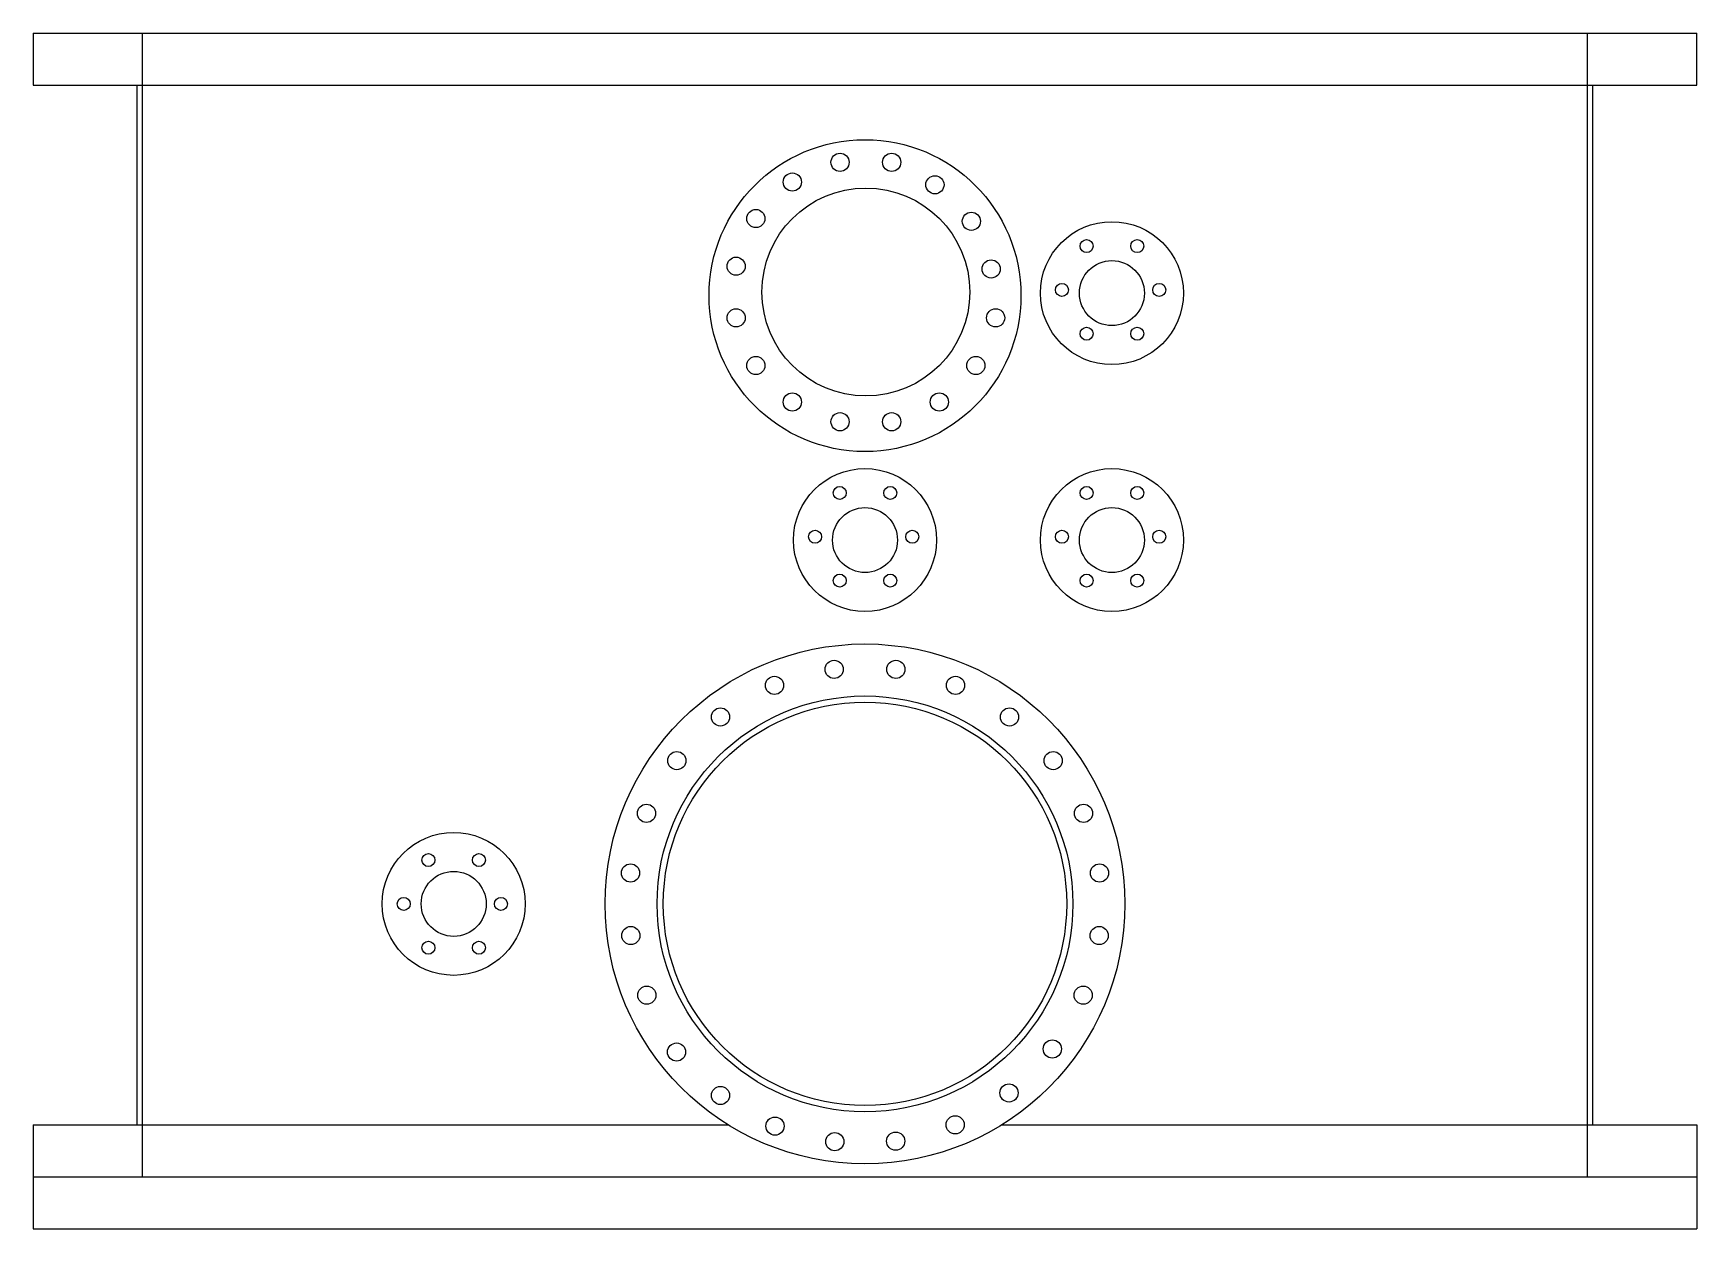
# Model space of a CAD drawing. Header units: inches. Extents: x -116 to 250, y -285 to 80.
# Drawn here: x -31.55 to 0.45, y 20.57 to 43.57 of the extents above; entities that cross this region are included whole.
import ezdxf

# ---------------------------------------------------------------- set-up
doc = ezdxf.new("R2010")
doc.units = ezdxf.units.IN
doc.header["$MEASUREMENT"] = 0

msp = doc.modelspace()

# ---------------------------------------------------------------- linework, layer by layer
at = {"color": 4}
for p, q in [((-31.54994, 43.56784), (-31.54994, 42.56784)), ((-31.54994, 43.56784), (0.45006, 43.56784)), ((-31.54994, 43.56784), (0.45006, 43.56784)), ((-29.44994, 21.56784), (-29.44994, 43.56784)), ((-1.64994, 21.56784), (-1.64994, 43.56784)), ((0.45006, 42.56784), (0.45006, 43.56784)), ((-31.54994, 42.56784), (0.45006, 42.56784)), ((-29.54994, 22.56784), (-29.54994, 42.56784)), ((-1.54994, 22.56784), (-1.54994, 42.56784)), ((-31.54994, 22.56784), (-18.18385, 22.56784)), ((-31.54994, 22.56784), (-31.54994, 21.56784)), ((-12.91603, 22.56784), (0.45006, 22.56784)), ((0.45006, 22.56784), (0.45006, 21.56784)), ((-31.54994, 21.56784), (0.45006, 21.56784)), ((-31.54994, 21.56784), (0.45006, 21.56784)), ((-31.54994, 21.56784), (-31.54994, 20.56784)), ((0.45006, 21.56784), (0.45006, 20.56784)), ((-31.54994, 20.56784), (0.45006, 20.56784))]:
    msp.add_line(p, q, dxfattribs=at)
for centre, radius in [((-15.54994, 38.52041), 3), ((-16.02988, 41.08518), 0.175), ((-15.03696, 41.08518), 0.175), ((-16.94721, 40.70521), 0.175), ((-14.20506, 40.65282), 0.175), ((-15.53342, 38.58932), 2), ((-17.64931, 40.00311), 0.175), ((-13.50296, 39.95072), 0.175), ((-10.79994, 38.56784), 1.375), ((-11.28654, 39.47316), 0.125), ((-10.31333, 39.47316), 0.125), ((-18.02928, 39.08578), 0.175), ((-13.12299, 39.03339), 0.175), ((-10.79994, 38.56784), 0.625), ((-11.76075, 38.63034), 0.125), ((-9.89054, 38.63034), 0.125), ((-18.02928, 38.09287), 0.175), ((-13.03756, 38.09287), 0.175), ((-11.28654, 37.78751), 0.125), ((-10.31333, 37.78751), 0.125), ((-17.64931, 37.17553), 0.175), ((-13.41753, 37.17553), 0.175), ((-16.94721, 36.47344), 0.175), ((-14.11963, 36.47344), 0.175), ((-16.02988, 36.09346), 0.175), ((-15.03696, 36.09346), 0.175), ((-15.54994, 33.81784), 1.375), ((-10.79994, 33.81784), 1.375), ((-16.03654, 34.72316), 0.125), ((-15.06333, 34.72316), 0.125), ((-11.28654, 34.72316), 0.125), ((-10.31333, 34.72316), 0.125), ((-15.54994, 33.81784), 0.625), ((-10.79994, 33.81784), 0.625), ((-16.51075, 33.88034), 0.125), ((-14.64054, 33.88034), 0.125), ((-11.76075, 33.88034), 0.125), ((-9.89054, 33.88034), 0.125), ((-16.03654, 33.03751), 0.125), ((-15.06333, 33.03751), 0.125), ((-11.28654, 33.03751), 0.125), ((-10.31333, 33.03751), 0.125), ((-15.54994, 26.81784), 5), ((-16.14383, 31.32891), 0.175), ((-14.95604, 31.32891), 0.175), ((-17.29115, 31.02149), 0.175), ((-13.80873, 31.02149), 0.175), ((-15.54994, 26.81784), 4), ((-15.54994, 26.81784), 3.88), ((-18.33025, 30.41465), 0.175), ((-12.76963, 30.41465), 0.175), ((-19.17014, 29.57476), 0.175), ((-11.92974, 29.57476), 0.175), ((-19.75359, 28.55905), 0.175), ((-11.34629, 28.55905), 0.175), ((-23.46244, 26.81784), 1.375), ((-23.94904, 27.66066), 0.125), ((-22.97583, 27.66066), 0.125), ((-20.06101, 27.41173), 0.175), ((-11.03886, 27.41173), 0.175), ((-23.46244, 26.81784), 0.625), ((-24.42325, 26.81784), 0.125), ((-22.55304, 26.81784), 0.125), ((-20.05503, 26.20843), 0.175), ((-11.04485, 26.20843), 0.175), ((-23.94904, 25.97501), 0.125), ((-22.97583, 25.97501), 0.125), ((-19.74761, 25.06111), 0.175), ((-11.35227, 25.06111), 0.175), ((-19.17503, 23.9667), 0.175), ((-11.9453, 24.02627), 0.175), ((-18.32973, 23.13224), 0.175), ((-12.77976, 23.18097), 0.175), ((-13.81492, 22.56745), 0.175), ((-17.28082, 22.54253), 0.175), ((-16.13155, 22.24251), 0.175), ((-14.96023, 22.25264), 0.175)]:
    msp.add_circle(centre, radius, dxfattribs=at)

doc.saveas('drawing.dxf')
